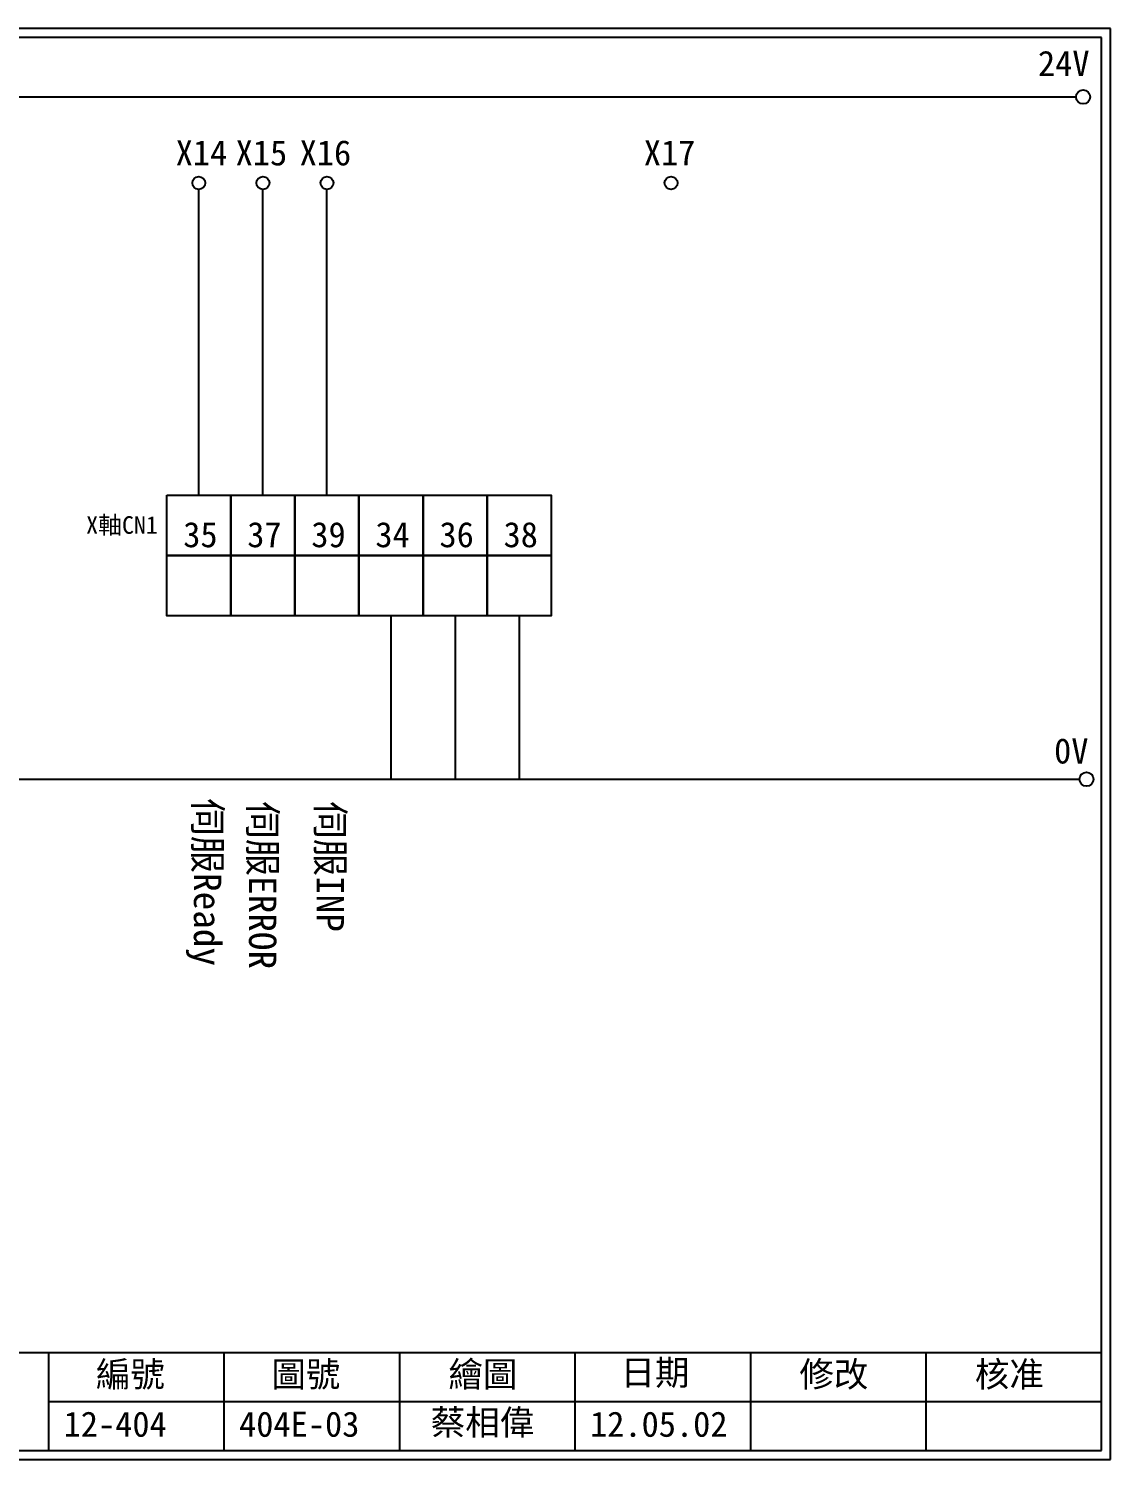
# Model space of a CAD drawing. Extents: x 278 to 565, y 282 to 486.
# Drawn here: x 410.9 to 565, y 281.7 to 485.6 of the extents above; entities that cross this region are included whole.
import ezdxf

# ---------------------------------------------------------------- set-up
doc = ezdxf.new("R2010")
doc.units = 0
doc.layers.get('0').update_dxf_attribs({"linetype": 'CONTINUOUS'})
doc.layers.add('圖框層', color=7, linetype='CONTINUOUS')
doc.layers.add('標尺寸層', color=3, linetype='CONTINUOUS')
doc.styles.add('CNS', font='romanc.shx', dxfattribs={"bigfont": 'chineset.shx'})
doc.styles.add('STSL', font='KAIU.TTF')

msp = doc.modelspace()

# ---------------------------------------------------------------- linework, layer by layer
for centre in [(561.11, 475.88), (561.6, 378.61)]:
    msp.add_circle(centre, 1)
at = {"layer": '圖框層', "color": 7}
for p, q in [((565, 485.62), (278, 485.62)), ((565, 281.66), (565, 485.62)), ((563.75, 484.37), (279.25, 484.37)), ((563.75, 282.91), (563.75, 484.37)), ((279.25, 296.91), (563.75, 296.91)), ((413.75, 282.91), (413.75, 296.91)), ((438.75, 282.91), (438.75, 296.91)), ((463.75, 282.91), (463.75, 296.91)), ((488.75, 282.91), (488.75, 296.91)), ((513.75, 282.91), (513.75, 296.91)), ((538.75, 282.91), (538.75, 296.91)), ((413.75, 289.91), (563.75, 289.91)), ((278, 281.66), (565, 281.66)), ((279.25, 282.91), (563.75, 282.91))]:
    msp.add_line(p, q, dxfattribs=at)
at = {"layer": '標尺寸層', "color": 7}
for p, q in [((282.52, 475.88), (560.11, 475.88)), ((435.12, 419.11), (435.12, 462.7)), ((444.25, 419.11), (444.25, 462.7)), ((453.38, 419.11), (453.38, 462.7)), ((462.5, 401.89), (462.5, 378.61)), ((471.63, 401.89), (471.63, 378.61)), ((480.76, 401.89), (480.76, 378.61)), ((282.73, 378.61), (560.6, 378.61))]:
    msp.add_line(p, q, dxfattribs=at)
for points in [[(430.56, 419.11), (439.69, 419.11), (439.69, 410.5), (430.56, 410.5)], [(439.69, 419.11), (448.81, 419.11), (448.81, 410.5), (439.69, 410.5)], [(448.81, 419.11), (457.94, 419.11), (457.94, 410.5), (448.81, 410.5)], [(457.94, 419.11), (467.07, 419.11), (467.07, 410.5), (457.94, 410.5)], [(467.07, 419.11), (476.2, 419.11), (476.2, 410.5), (467.07, 410.5)], [(476.2, 419.11), (485.32, 419.11), (485.32, 410.5), (476.2, 410.5)], [(430.56, 410.5), (439.69, 410.5), (439.69, 401.89), (430.56, 401.89)], [(439.69, 410.5), (448.81, 410.5), (448.81, 401.89), (439.69, 401.89)], [(448.81, 410.5), (457.94, 410.5), (457.94, 401.89), (448.81, 401.89)], [(457.94, 410.5), (467.07, 410.5), (467.07, 401.89), (457.94, 401.89)], [(467.07, 410.5), (476.2, 410.5), (476.2, 401.89), (467.07, 401.89)], [(476.2, 410.5), (485.32, 410.5), (485.32, 401.89), (476.2, 401.89)]]:
    msp.add_lwpolyline(points, close=True, dxfattribs=at)
for centre in [(435.12, 463.62), (444.25, 463.62), (453.38, 463.62), (502.41, 463.62)]:
    msp.add_circle(centre, 0.92, dxfattribs=at)

# ---------------------------------------------------------------- texts
at = {"layer": '圖框層', "color": 4, "style": 'STSL'}
for s, height, p in [('24V', 3.6, (554.68, 478.87)), ('X14', 3.6, (431.83, 466.12)), ('X15', 3.6, (440.37, 466.12)), ('X16', 3.6, (449.49, 466.12)), ('X17', 3.6, (498.52, 466.12)), ('X軸CN1', 2.5, (419.07, 413.61)), ('0V', 3.6, (556.98, 380.86)), ('編號', 3.6, (420.46, 291.99)), ('圖號', 3.6, (445.46, 291.99)), ('繪圖', 3.6, (470.69, 292)), ('日期', 3.6, (495.21, 292.24)), ('修改', 3.6, (520.69, 292)), ('核准', 3.6, (545.69, 292)), ('12-404', 3.6, (415.86, 284.88)), ('404E-03', 3.6, (440.86, 284.88)), ('蔡相偉', 3.6, (468.18, 285.12)), ('12.05.02', 3.6, (490.86, 284.88))]:
    msp.add_text(s, height=height, dxfattribs=at).set_placement(p)
at = {"layer": '圖框層', "color": 7, "style": 'STSL'}
for s, p in [('35', (432.9, 411.69)), ('37', (442.02, 411.69)), ('39', (451.15, 411.69)), ('34', (460.28, 411.69)), ('36', (469.41, 411.69)), ('38', (478.54, 411.69))]:
    msp.add_text(s, height=3.6, dxfattribs=at).set_placement(p)
at = {"layer": '標尺寸層', "color": 7, "char_height": 3.9, "attachment_point": 1, "rotation": 270, "style": 'CNS'}
for s, insert, width in [('{\\fDFKai-SB|b0|i0|c136|p65;伺服Ready}', (438.33, 375.89), 36.6913), ('{\\fDFKai-SB|b0|i0|c136|p65;伺服ERROR}', (446.17, 375.46), 40.8976), ('{\\fDFKai-SB|b0|i0|c136|p65;伺服INP}', (455.81, 375.46), 40.8976)]:
    msp.add_mtext(s, dxfattribs=dict(at, insert=insert, width=width))

doc.saveas('drawing.dxf')
